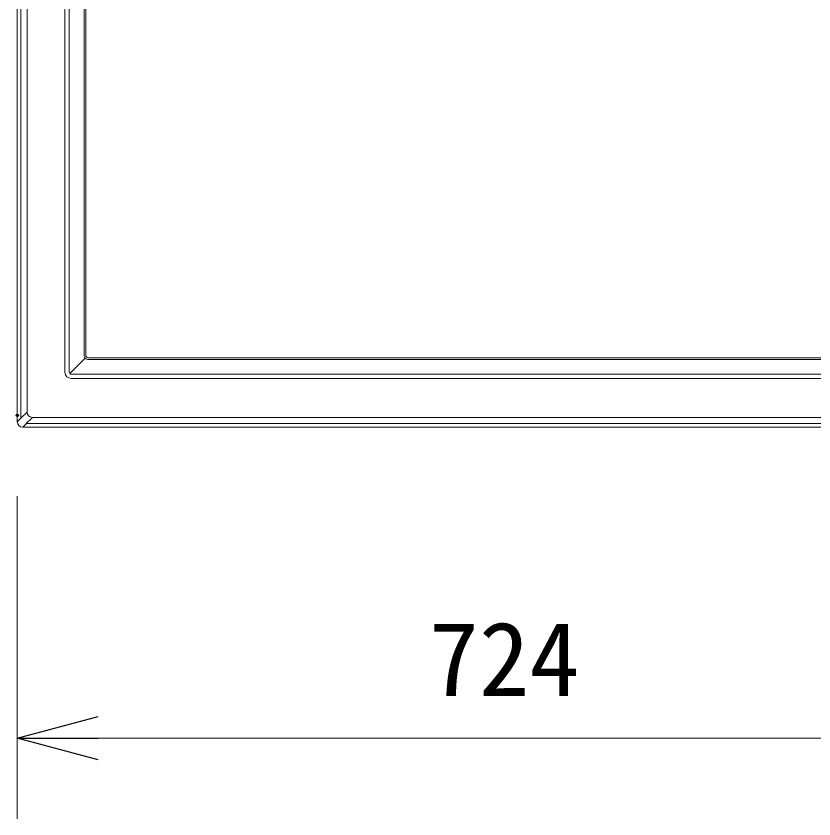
# Model space of a CAD drawing. Units: millimetres, scale not verified. Extents: x -62 to 63, y -57 to 57.
# Drawn here: x -26.76 to -7, y -14.27 to 5.62 of the extents above; entities that cross this region are included whole.
import ezdxf
from ezdxf.enums import TextEntityAlignment as Align

# ---------------------------------------------------------------- set-up
doc = ezdxf.new("R2010")
doc.units = ezdxf.units.MM
doc.header["$LTSCALE"] = 0.125
doc.header["$PDMODE"] = 32
doc.header["$PDSIZE"] = 0.0625
doc.layers.add('0-0_0', color=7, linetype='Continuous')
doc.layers.add('0-4_DEFPOINTS', color=7, linetype='Continuous')
doc.layers.add('0-5_GAIKEI', color=1, linetype='Continuous', lineweight=18)
doc.layers.add('0-6_SUNPO', color=7, linetype='Continuous', lineweight=18)
doc.styles.add('ＭＳ ゴシック', font='')
doc.styles.get('ＭＳ ゴシック').set_extended_font_data('MS Gothic')

# ---------------------------------------------------------------- blocks, each defined once
blk = doc.blocks.new('_OPEN30')
at = {"layer": '0-0_0'}
blk.add_line((0, 0), (-1, 0), dxfattribs=at)
blk.add_lwpolyline([(-1, 0.26795), (0, 0), (-1, -0.26795)], dxfattribs=at)
blk = doc.blocks.new('D7')
at = {"layer": '0-4_DEFPOINTS'}
for p in [(-26.4559, -2.7685), (-2.3277, -2.7685), (-2.3277, -10.7685)]:
    blk.add_point(p, dxfattribs=at)
at = {"layer": '0-6_SUNPO'}
for p, q in [((-26.4559, -4.7685), (-26.4559, -12.7685)), ((-2.3277, -4.7685), (-2.3277, -12.7685)), ((-24.4559, -10.7685), (-4.3277, -10.7685))]:
    blk.add_line(p, q, dxfattribs=at)
at = {"layer": '0-6_SUNPO', "xscale": 2, "yscale": 2, "rotation": 180}
blk.add_blockref('_OPEN30', (-26.4559, -10.7685), dxfattribs=at)
at = {"layer": '0-6_SUNPO', "xscale": 2, "yscale": 2}
blk.add_blockref('_OPEN30', (-2.3277, -10.7685), dxfattribs=at)
at = {"layer": '0-6_SUNPO', "style": 'ＭＳ ゴシック'}
blk.add_text('724', height=1.833, dxfattribs=at).set_placement((-16.2668, -10.2685), align=Align.BOTTOM_LEFT)

msp = doc.modelspace()

# ---------------------------------------------------------------- linework, layer by layer
at = {"layer": '0-5_GAIKEI', "color": 7}
for p, q in [((-26.7315, 35.6407), (-26.7315, -4.4263)), ((-2.7313, -4.5595), (-26.5984, -4.5595))]:
    msp.add_line(p, q, dxfattribs=at)
at = {"layer": '0-5_GAIKEI'}
for p, q in [((-26.6413, -4.3374), (-26.6413, 35.5518)), ((-26.49, 35.4006), (-26.49, -4.1861)), ((-25.5508, 34.4184), (-25.5508, -3.204)), ((-25.4451, -3.1995), (-25.4451, 34.4139)), ((-25.0784, 33.9992), (-25.0784, -2.7847)), ((-25.0382, 33.9894), (-25.0382, -2.775)), ((-25.0504, -2.8534), (-25.4312, -3.2342)), ((-4.3479, -2.8813), (-24.9818, -2.8813)), ((-4.3577, -2.8411), (-24.972, -2.8411)), ((-3.9287, -3.3538), (-25.401, -3.3538)), ((-25.3966, -3.2481), (-3.9332, -3.2481)), ((-26.7315, -4.4263), (-26.6413, -4.336)), ((-26.6413, -4.3374), (-26.49, -4.1861)), ((-26.3582, -4.318), (-26.5094, -4.4692)), ((-2.9715, -4.318), (-26.3582, -4.318)), ((-26.5081, -4.4692), (-26.5984, -4.5595)), ((-26.5094, -4.4692), (-2.8203, -4.4692))]:
    msp.add_line(p, q, dxfattribs=at)
for centre, major_axis, ratio, start_param, end_param in [((-24.9766, -2.7822), (0.0848, 0.0578), 0.973581, 2.556185, 3.3150998), ((-24.971, -2.774), (0.0478, 0.0478), 0.985257, 2.3636208, 3.9195645), ((-24.9793, -2.7795), (0.0578, 0.0848), 0.973581, 2.9680855, 3.7270003), ((-25.4006, -3.2036), (0.1064, 0.1064), 0.997265, 2.357564, 3.9256213), ((-25.3953, -3.1996), (-0.0084, 0.0494), 0.995515, 1.4006449, 2.1656164), ((-25.3966, -3.1982), (-0.0494, 0.0084), 0.995515, 0.9759762, 1.7409478), ((-26.1172, -3.9451), (0.3348, 0.3348), 0.49281, 2.7306286, 3.5525567)]:
    msp.add_ellipse(centre, major_axis=major_axis, ratio=ratio, start_param=start_param, end_param=end_param, dxfattribs=at)
at = {"layer": '0-5_GAIKEI', "color": 7}
msp.add_ellipse((-26.598, -4.4259), major_axis=(0.0945, 0.0945), ratio=0.997265, start_param=2.357564, end_param=3.9256213, dxfattribs=at)

# ---------------------------------------------------------------- block references
at = {"layer": '0-6_SUNPO'}
msp.add_blockref('D7', (-0.2756, -1.4978), dxfattribs=at)

doc.saveas('drawing.dxf')
